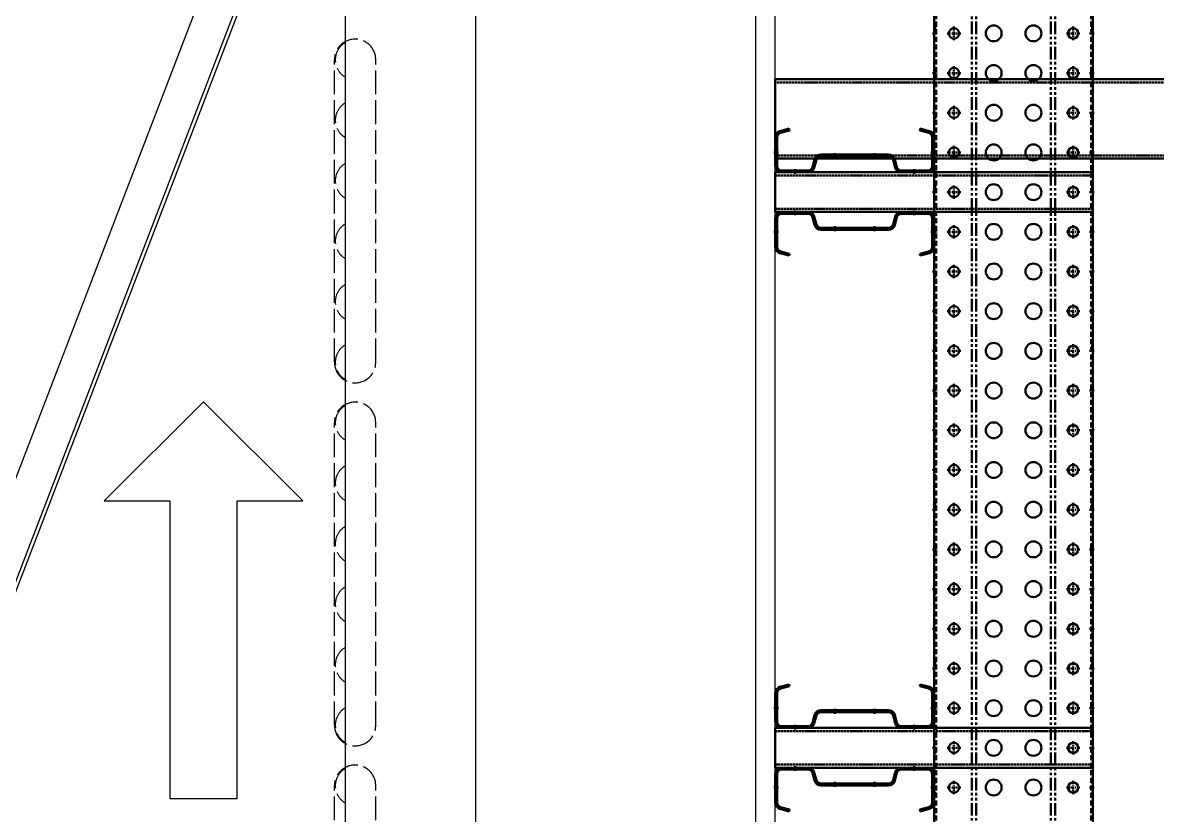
# Model space of a CAD drawing. Header units: millimetres. Extents: x -677815 to 476396, y -125373 to 39000.
# Drawn here: x 409589 to 411018, y -35590 to -34592 of the extents above; entities that cross this region are included whole.
import ezdxf

# ---------------------------------------------------------------- set-up
doc = ezdxf.new("R2010")
doc.units = ezdxf.units.MM
for name, pattern in [('Xref Rapid Pick$0$AM_ISO02W050', [7.5, 6, -1.5]), ('Xref Rapid Pick$0$AM_ISO02W050x2', [3.75, 3, -0.75]), ('Xref Rapid Pick$0$CENTER', [7, 4, -1, 1, -1]), ('Xref Rapid Pick$0$HIDDEN', [9.525, 6.35, -3.175]), ('Xref Rapid Pick$0$PHANTOM2', [31.75, 15.875, -3.175, 3.175, -3.175, 3.175, -3.175])]:
    doc.linetypes.add(name, pattern=pattern)
for name, color, linetype, lineweight in [('AM_BOR', 4, 'Continuous', 25), ('Xref Rapid Pick$0$AM_BOR', 4, 'Continuous', 25), ('Xref Rapid Pick$0$BEAM_SIGMA', 2, 'Continuous', 50), ('Xref Rapid Pick$0$Conv- Order In', 1, 'Continuous', 25), ('Xref Rapid Pick$0$Conv- Product Out', 6, 'Continuous', 25), ('Xref Rapid Pick$0$Hidden', 9, 'Xref Rapid Pick$0$AM_ISO02W050', 25), ('Xref Rapid Pick$0$S Cont 2.5', 7, 'Continuous', 50), ('Xref Rapid Pick$0$S Hidden', 9, 'Xref Rapid Pick$0$AM_ISO02W050', 25)]:
    doc.layers.add(name, color=color, linetype=linetype, lineweight=lineweight)
doc.layers.add('Xref Rapid Pick$0$B', color=4, linetype='Continuous')

# ---------------------------------------------------------------- blocks, each defined once
blk = doc.blocks.new('*U794')
for p, q in [((32175, 25), (-25, 25)), ((32175, -175), (-25, -175))]:
    blk.add_line(p, q)
at = {"color": 8, "linetype": 'Xref Rapid Pick$0$HIDDEN'}
for p, q in [((32175, 22.6), (-25, 22.6)), ((6343.5, 25), (6343.5, 22.6)), ((6356.5, 25), (6356.5, 22.6)), ((6393.5, 25), (6393.5, 22.6)), ((6406.5, 25), (6406.5, 22.6)), ((6443.5, 25), (6443.5, 22.6)), ((6456.5, 25), (6456.5, 22.6)), ((6493.5, 25), (6493.5, 22.6)), ((6506.5, 25), (6506.5, 22.6)), ((6543.5, 25), (6543.5, 22.6)), ((6556.5, 25), (6556.5, 22.6)), ((6593.5, 25), (6593.5, 22.6)), ((6606.5, 25), (6606.5, 22.6)), ((6643.5, 25), (6643.5, 22.6)), ((6656.5, 25), (6656.5, 22.6)), ((6693.5, 25), (6693.5, 22.6)), ((6706.5, 25), (6706.5, 22.6)), ((6743.5, 25), (6743.5, 22.6)), ((6756.5, 25), (6756.5, 22.6)), ((6793.5, 25), (6793.5, 22.6)), ((6806.5, 25), (6806.5, 22.6)), ((6843.5, 25), (6843.5, 22.6)), ((6856.5, 25), (6856.5, 22.6)), ((6893.5, 25), (6893.5, 22.6)), ((6906.5, 25), (6906.5, 22.6)), ((6943.5, 25), (6943.5, 22.6)), ((6956.5, 25), (6956.5, 22.6)), ((6993.5, 25), (6993.5, 22.6)), ((7006.5, 25), (7006.5, 22.6)), ((7043.5, 25), (7043.5, 22.6)), ((7056.5, 25), (7056.5, 22.6)), ((7093.5, 25), (7093.5, 22.6)), ((7106.5, 25), (7106.5, 22.6)), ((7143.5, 25), (7143.5, 22.6)), ((7156.5, 25), (7156.5, 22.6)), ((7193.5, 25), (7193.5, 22.6)), ((7206.5, 25), (7206.5, 22.6)), ((7243.5, 25), (7243.5, 22.6)), ((7256.5, 25), (7256.5, 22.6)), ((7293.5, 25), (7293.5, 22.6)), ((7306.5, 25), (7306.5, 22.6)), ((32175, -172.6), (-25, -172.6)), ((6343.5, -172.6), (6343.5, -175)), ((6356.5, -172.6), (6356.5, -175)), ((6393.5, -172.6), (6393.5, -175)), ((6406.5, -172.6), (6406.5, -175)), ((6443.5, -172.6), (6443.5, -175)), ((6456.5, -172.6), (6456.5, -175)), ((6493.5, -172.6), (6493.5, -175)), ((6506.5, -172.6), (6506.5, -175)), ((6543.5, -172.6), (6543.5, -175)), ((6556.5, -172.6), (6556.5, -175)), ((6593.5, -172.6), (6593.5, -175)), ((6606.5, -172.6), (6606.5, -175)), ((6643.5, -172.6), (6643.5, -175)), ((6656.5, -172.6), (6656.5, -175)), ((6693.5, -172.6), (6693.5, -175)), ((6706.5, -172.6), (6706.5, -175)), ((6743.5, -172.6), (6743.5, -175)), ((6756.5, -172.6), (6756.5, -175)), ((6793.5, -172.6), (6793.5, -175)), ((6806.5, -172.6), (6806.5, -175)), ((6843.5, -172.6), (6843.5, -175)), ((6856.5, -172.6), (6856.5, -175)), ((6893.5, -172.6), (6893.5, -175)), ((6906.5, -172.6), (6906.5, -175)), ((6943.5, -172.6), (6943.5, -175)), ((6956.5, -172.6), (6956.5, -175)), ((6993.5, -172.6), (6993.5, -175)), ((7006.5, -172.6), (7006.5, -175)), ((7043.5, -172.6), (7043.5, -175)), ((7056.5, -172.6), (7056.5, -175)), ((7093.5, -172.6), (7093.5, -175)), ((7106.5, -172.6), (7106.5, -175)), ((7143.5, -172.6), (7143.5, -175)), ((7156.5, -172.6), (7156.5, -175)), ((7193.5, -172.6), (7193.5, -175)), ((7206.5, -172.6), (7206.5, -175)), ((7243.5, -172.6), (7243.5, -175)), ((7256.5, -172.6), (7256.5, -175)), ((7293.5, -172.6), (7293.5, -175)), ((7306.5, -172.6), (7306.5, -175))]:
    blk.add_line(p, q, dxfattribs=at)
at = {"color": 8, "linetype": 'Xref Rapid Pick$0$CENTER'}
for p, q in [((6350, 27), (6350, 20.6)), ((6400, 27), (6400, 20.6)), ((6450, 27), (6450, 20.6)), ((6500, 27), (6500, 20.6)), ((6550, 27), (6550, 20.6)), ((6600, 27), (6600, 20.6)), ((6650, 27), (6650, 20.6)), ((6700, 27), (6700, 20.6)), ((6750, 27), (6750, 20.6)), ((6800, 27), (6800, 20.6)), ((6850, 27), (6850, 20.6)), ((6900, 27), (6900, 20.6)), ((6950, 27), (6950, 20.6)), ((7000, 27), (7000, 20.6)), ((7050, 27), (7050, 20.6)), ((7100, 27), (7100, 20.6)), ((7150, 27), (7150, 20.6)), ((7200, 27), (7200, 20.6)), ((7250, 27), (7250, 20.6)), ((7300, 27), (7300, 20.6)), ((6358.5, 0), (6341.5, 0)), ((6350, -8.5), (6350, 8.5)), ((6408.5, 0), (6391.5, 0)), ((6400, -8.5), (6400, 8.5)), ((6458.5, 0), (6441.5, 0)), ((6450, -8.5), (6450, 8.5)), ((6508.5, 0), (6491.5, 0)), ((6500, -8.5), (6500, 8.5)), ((6558.5, 0), (6541.5, 0)), ((6550, -8.5), (6550, 8.5)), ((6608.5, 0), (6591.5, 0)), ((6600, -8.5), (6600, 8.5)), ((6658.5, 0), (6641.5, 0)), ((6650, -8.5), (6650, 8.5)), ((6708.5, 0), (6691.5, 0)), ((6700, -8.5), (6700, 8.5)), ((6758.5, 0), (6741.5, 0)), ((6750, -8.5), (6750, 8.5)), ((6808.5, 0), (6791.5, 0)), ((6800, -8.5), (6800, 8.5)), ((6858.5, 0), (6841.5, 0)), ((6850, -8.5), (6850, 8.5)), ((6908.5, 0), (6891.5, 0)), ((6900, -8.5), (6900, 8.5)), ((6958.5, 0), (6941.5, 0)), ((6950, -8.5), (6950, 8.5)), ((7008.5, 0), (6991.5, 0)), ((7000, -8.5), (7000, 8.5)), ((7058.5, 0), (7041.5, 0)), ((7050, -8.5), (7050, 8.5)), ((7108.5, 0), (7091.5, 0)), ((7100, -8.5), (7100, 8.5)), ((7158.5, 0), (7141.5, 0)), ((7150, -8.5), (7150, 8.5)), ((7208.5, 0), (7191.5, 0)), ((7200, -8.5), (7200, 8.5)), ((7258.5, 0), (7241.5, 0)), ((7250, -8.5), (7250, 8.5)), ((7308.5, 0), (7291.5, 0)), ((7300, -8.5), (7300, 8.5)), ((6350, -158.5), (6350, -141.5)), ((6400, -158.5), (6400, -141.5)), ((6450, -158.5), (6450, -141.5)), ((6500, -158.5), (6500, -141.5)), ((6550, -158.5), (6550, -141.5)), ((6600, -158.5), (6600, -141.5)), ((6650, -158.5), (6650, -141.5)), ((6700, -158.5), (6700, -141.5)), ((6750, -158.5), (6750, -141.5)), ((6800, -158.5), (6800, -141.5)), ((6850, -158.5), (6850, -141.5)), ((6900, -158.5), (6900, -141.5)), ((6950, -158.5), (6950, -141.5)), ((7000, -158.5), (7000, -141.5)), ((7050, -158.5), (7050, -141.5)), ((7100, -158.5), (7100, -141.5)), ((7150, -158.5), (7150, -141.5)), ((7200, -158.5), (7200, -141.5)), ((7250, -158.5), (7250, -141.5)), ((7300, -158.5), (7300, -141.5)), ((6358.5, -150), (6341.5, -150)), ((6408.5, -150), (6391.5, -150)), ((6458.5, -150), (6441.5, -150)), ((6508.5, -150), (6491.5, -150)), ((6558.5, -150), (6541.5, -150)), ((6608.5, -150), (6591.5, -150)), ((6658.5, -150), (6641.5, -150)), ((6708.5, -150), (6691.5, -150)), ((6758.5, -150), (6741.5, -150)), ((6808.5, -150), (6791.5, -150)), ((6858.5, -150), (6841.5, -150)), ((6908.5, -150), (6891.5, -150)), ((6958.5, -150), (6941.5, -150)), ((7008.5, -150), (6991.5, -150)), ((7058.5, -150), (7041.5, -150)), ((7108.5, -150), (7091.5, -150)), ((7158.5, -150), (7141.5, -150)), ((7208.5, -150), (7191.5, -150)), ((7258.5, -150), (7241.5, -150)), ((7308.5, -150), (7291.5, -150)), ((6350, -170.6), (6350, -177)), ((6400, -170.6), (6400, -177)), ((6450, -170.6), (6450, -177)), ((6500, -170.6), (6500, -177)), ((6550, -170.6), (6550, -177)), ((6600, -170.6), (6600, -177)), ((6650, -170.6), (6650, -177)), ((6700, -170.6), (6700, -177)), ((6750, -170.6), (6750, -177)), ((6800, -170.6), (6800, -177)), ((6850, -170.6), (6850, -177)), ((6900, -170.6), (6900, -177)), ((6950, -170.6), (6950, -177)), ((7000, -170.6), (7000, -177)), ((7050, -170.6), (7050, -177)), ((7100, -170.6), (7100, -177)), ((7150, -170.6), (7150, -177)), ((7200, -170.6), (7200, -177)), ((7250, -170.6), (7250, -177)), ((7300, -170.6), (7300, -177))]:
    blk.add_line(p, q, dxfattribs=at)
at = {"color": 9, "linetype": 'Xref Rapid Pick$0$PHANTOM2'}
for p, q in [((32175, -22.5), (-25, -22.5)), ((32175, -27.9), (-25, -27.9)), ((32175, -122.1), (-25, -122.1)), ((32175, -127.5), (-25, -127.5))]:
    blk.add_line(p, q, dxfattribs=at)
at = {"extrusion": (0, 0, -1)}
for centre in [(-6350, 0), (-6400, 0), (-6450, 0), (-6500, 0), (-6550, 0), (-6600, 0), (-6650, 0), (-6700, 0), (-6750, 0), (-6800, 0), (-6850, 0), (-6900, 0), (-6950, 0), (-7000, 0), (-7050, 0), (-7100, 0), (-7150, 0), (-7200, 0), (-7250, 0), (-7300, 0)]:
    blk.add_circle(centre, 6.5, dxfattribs=at)
for centre, radius in [((6350, -50), 10), ((6400, -50), 10), ((6450, -50), 10), ((6500, -50), 10), ((6550, -50), 10), ((6600, -50), 10), ((6650, -50), 10), ((6700, -50), 10), ((6750, -50), 10), ((6800, -50), 10), ((6850, -50), 10), ((6900, -50), 10), ((6950, -50), 10), ((7000, -50), 10), ((7050, -50), 10), ((7100, -50), 10), ((7150, -50), 10), ((7200, -50), 10), ((7250, -50), 10), ((7300, -50), 10), ((6350, -100), 10), ((6400, -100), 10), ((6450, -100), 10), ((6500, -100), 10), ((6550, -100), 10), ((6600, -100), 10), ((6650, -100), 10), ((6700, -100), 10), ((6750, -100), 10), ((6800, -100), 10), ((6850, -100), 10), ((6900, -100), 10), ((6950, -100), 10), ((7000, -100), 10), ((7050, -100), 10), ((7100, -100), 10), ((7150, -100), 10), ((7200, -100), 10), ((7250, -100), 10), ((7300, -100), 10), ((6350, -150), 6.5), ((6400, -150), 6.5), ((6450, -150), 6.5), ((6500, -150), 6.5), ((6550, -150), 6.5), ((6600, -150), 6.5), ((6650, -150), 6.5), ((6700, -150), 6.5), ((6750, -150), 6.5), ((6800, -150), 6.5), ((6850, -150), 6.5), ((6900, -150), 6.5), ((6950, -150), 6.5), ((7000, -150), 6.5), ((7050, -150), 6.5), ((7100, -150), 6.5), ((7150, -150), 6.5), ((7200, -150), 6.5), ((7250, -150), 6.5), ((7300, -150), 6.5)]:
    blk.add_circle(centre, radius)
blk = doc.blocks.new('Xref Rapid Pick$0$RK1223 sv')
for p, q in [((0, 17.1), (0, -16.5)), ((2.4, 17.1), (2.4, -16.5)), ((44.2, 25), (7.9, 25)), ((44.2, 22.6), (7.9, 22.6)), ((52.7, 6.9), (49.6, 18.5)), ((55, 7.6), (51.9, 19.1)), ((55, 7.6), (52.7, 6.9)), ((5.9, -24.1), (15.6, -26.7)), ((6.5, -21.8), (16.2, -24.4)), ((20, -32.5), (20, -117.5)), ((22.4, -32.5), (22.4, -117.5)), ((5.9, -125.9), (15.6, -123.3)), ((6.5, -128.2), (16.2, -125.6)), ((0, -167.1), (0, -133.5)), ((2.4, -167.1), (2.4, -133.5)), ((52.7, -156.9), (49.6, -168.5)), ((55, -157.6), (52.7, -156.9)), ((55, -157.6), (51.9, -169.1)), ((44.2, -172.6), (7.9, -172.6)), ((44.2, -175), (7.9, -175))]:
    blk.add_line(p, q)
at = {"color": 8, "linetype": 'Xref Rapid Pick$0$HIDDEN'}
for p, q in [((18.5, 22.6), (18.5, 25)), ((31.5, 22.6), (31.5, 25)), ((2.4, 6.5), (0, 6.5)), ((2.4, -6.5), (0, -6.5)), ((22.4, -40), (20, -40)), ((22.4, -60), (20, -60)), ((22.4, -90), (20, -90)), ((22.4, -110), (20, -110)), ((2.4, -143.5), (0, -143.5)), ((2.4, -156.5), (0, -156.5)), ((18.5, -172.6), (18.5, -175)), ((31.5, -172.6), (31.5, -175))]:
    blk.add_line(p, q, dxfattribs=at)
at = {"color": 8, "linetype": 'Xref Rapid Pick$0$CENTER'}
for p, q in [((25, 27), (25, 20.6)), ((-2, 0), (4.4, 0)), ((18, -50), (24.4, -50)), ((18, -100), (24.4, -100)), ((-2, -150), (4.4, -150)), ((25, -177), (25, -170.6))]:
    blk.add_line(p, q, dxfattribs=at)
for centre, radius, start, end in [((7.9, 17.1), 7.9, 90, 180), ((7.9, 17.1), 5.5, 90, 180), ((44.2, 17.1), 7.9, 15, 90), ((44.2, 17.1), 5.5, 15, 90), ((7.9, -16.5), 7.9, 180, 255), ((7.9, -16.5), 5.5, 180, 255), ((14, -32.5), 6, 0, 75), ((14, -32.5), 8.4, 0, 75), ((7.9, -133.5), 7.9, 105, 180), ((7.9, -133.5), 5.5, 105, 180), ((14, -117.5), 6, 285, 360), ((14, -117.5), 8.4, 285, 360), ((7.9, -167.1), 7.9, 180, 270), ((7.9, -167.1), 5.5, 180, 270), ((44.2, -167.1), 5.5, 270, 345), ((44.2, -167.1), 7.9, 270, 345)]:
    blk.add_arc(centre, radius, start, end)
blk = doc.blocks.new('*U791')
at = {"layer": 'Xref Rapid Pick$0$BEAM_SIGMA'}
blk.add_blockref('Xref Rapid Pick$0$RK1223 sv', (0, 0), dxfattribs=at)
blk = doc.blocks.new('Xref Rapid Pick$0$A$C3945242F')
at = {"layer": 'Xref Rapid Pick$0$S Cont 2.5'}
for p, q in [((0, 400), (0, 0)), ((50, 400), (0, 400)), ((50, 0), (50, 400)), ((0, 0), (50, 0))]:
    blk.add_line(p, q, dxfattribs=at)
at = {"layer": 'Xref Rapid Pick$0$S Hidden', "linetype": 'Xref Rapid Pick$0$AM_ISO02W050x2', "lineweight": 50}
for p, q in [((4, 400), (4, 0)), ((46, 0), (46, 400))]:
    blk.add_line(p, q, dxfattribs=at)
blk = doc.blocks.new('*U877')
at = {"xscale": -1}
blk.add_blockref('*U791', (-25, 159.5), dxfattribs=at)
blk.add_blockref('*U791', (25, 159.5))
at = {"layer": 'Xref Rapid Pick$0$AM_BOR'}
blk.add_blockref('Xref Rapid Pick$0$A$C3945242F', (-25, -215.5), dxfattribs=at)
blk = doc.blocks.new('*U878')
at = {"layer": 'Xref Rapid Pick$0$B', "color": 0, "linetype": 'ByBlock', "lineweight": -2, "transparency": 16777216}
for p in [(6300, 0), (7000, 0)]:
    blk.add_blockref('*U877', p, dxfattribs=at)
blk = doc.blocks.new('*U801')
at = {"color": 0, "linetype": 'Continuous'}
blk.add_lwpolyline([(0, 0), (125, -125), (125, -42.5), (500, -42.5), (500, 42.5), (125, 42.5), (125, 125)], close=True, dxfattribs=at)
blk = doc.blocks.new('Xref Rapid Pick$0$column 100x100x5')
at = {"layer": 'Xref Rapid Pick$0$S Cont 2.5'}
for p, q in [((-50, 0), (-50, -3395)), ((50, 0), (-50, 0)), ((50, -3395), (50, 0))]:
    blk.add_line(p, q, dxfattribs=at)
at = {"layer": 'Xref Rapid Pick$0$S Hidden', "linetype": 'Xref Rapid Pick$0$AM_ISO02W050x2', "lineweight": 50}
for p, q in [((-46, 0), (-46, -3395)), ((46, -3395), (46, 0))]:
    blk.add_line(p, q, dxfattribs=at)
blk = doc.blocks.new('*U859')
blk.add_lwpolyline([(0, 0), (3657.6, 0), (3657.6, -163.5), (0, -163.5)], close=True)
at = {"layer": 'Xref Rapid Pick$0$Hidden', "ltscale": 5}
for p, q in [((1409.7, 14), (1790.7, 14)), ((1866.9, 14), (2247.9, 14)), ((2324.1, 14), (2705.1, 14)), ((1409.7, -38), (1790.7, -38)), ((1866.9, -38), (2247.9, -38)), ((2324.1, -38), (2705.1, -38))]:
    blk.add_line(p, q, dxfattribs=at)
for centre, radius, start, end in [((1790.7, -12), 25, 28.6854, 151.3146), ((1790.7, -12), 26, 270, 90), ((1866.9, -12), 26, 90, 270), ((1866.9, -12), 25, 28.6854, 151.3146), ((1943.1, -12), 25, 28.6854, 151.3146), ((2019.3, -12), 25, 28.6854, 151.3146), ((2095.5, -12), 25, 28.6854, 151.3146), ((2171.7, -12), 25, 28.6854, 151.3146), ((2247.9, -12), 25, 28.6854, 151.3146), ((2247.9, -12), 26, 270, 90), ((2324.1, -12), 26, 90, 270), ((2324.1, -12), 25, 28.6854, 151.3146), ((2400.3, -12), 25, 28.6854, 151.3146), ((2476.5, -12), 25, 28.6854, 151.3146), ((2552.7, -12), 25, 28.6854, 151.3146), ((2628.9, -12), 25, 28.6854, 151.3146), ((2705.1, -12), 25, 28.6854, 151.3146), ((2705.1, -12), 26, 270, 90)]:
    blk.add_arc(centre, radius, start, end, dxfattribs=at)
blk = doc.blocks.new('Xref Rapid Pick')
at = {"layer": 'Xref Rapid Pick$0$AM_BOR', "color": 6}
blk.add_lwpolyline([(410536.6, -41930), (410536.6, -9742.7), (410511.6, -9742.7), (410511.6, -41930)], close=True, dxfattribs=at)
at = {"layer": 'Xref Rapid Pick$0$Conv- Product Out'}
for p, q in [((408814.8, -37159.6), (410453.4, -32891.3)), ((410496.6, -32907.9), (408857.9, -37176.2)), ((410500.8, -32909.5), (408862.2, -37177.8))]:
    blk.add_line(p, q, dxfattribs=at)
at = {"layer": 'Xref Rapid Pick$0$B', "rotation": 90}
for name, p in [('*U878', (410721.1, -41805)), ('Xref Rapid Pick$0$column 100x100x5', (410536.6, -34712.7))]:
    blk.add_blockref(name, p, dxfattribs=at)
at = {"layer": 'Xref Rapid Pick$0$BEAM_SIGMA', "rotation": 90}
blk.add_blockref('*U794', (410761.6, -41905), dxfattribs=at)
at = {"layer": 'Xref Rapid Pick$0$Conv- Order In'}
for name, p, rotation in [('*U859', (409995.6, -37343.4), 90.00000000000001), ('*U801', (409816.8, -35069), 270.0000000000014)]:
    blk.add_blockref(name, p, dxfattribs=dict(at, rotation=rotation))

msp = doc.modelspace()

# ---------------------------------------------------------------- block references
at = {"layer": 'AM_BOR'}
msp.add_blockref('Xref Rapid Pick', (0, 0), dxfattribs=at)

doc.saveas('drawing.dxf')
